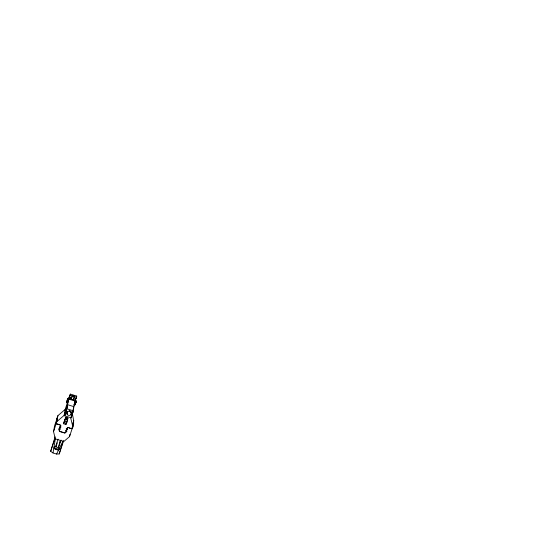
<?xml version="1.0" encoding="UTF-8"?>
<svg xmlns="http://www.w3.org/2000/svg" width="538" height="538" viewBox="0 0 538 538"><rect width="100%" height="100%" fill="white"/><g stroke="black" fill="none" stroke-linecap="round" stroke-linejoin="round"><path stroke-width="0.81" d="M75.152 400.487L75.912 398.154C74.083 404.684 73.397 411.422 71.124 417.811L64.728 415.84L65.004 412.969L64.143 415.349L56.806 421.664L56.187 423.561L60.256 424.926L60.834 427.306L59.651 427.132L60.182 429.311L58.797 428.773L59.436 431.389L64.883 433.077L66.961 431.294L65.508 430.951L67.284 429.304L66.161 428.954L68.044 427.333C76.315 432.915 73.316 416.869 72.166 413.682M65.69 410.017L65.024 414.845L65.69 410.017L65.407 410.891L65.347 410.259M65.024 414.845L65.327 411.684M65.528 409.66L65.643 409.331L65.293 410.487M67.842 417.797L66.51 423.345L64.372 422.653L64.91 419.633M65.636 409.62L65.347 410.36M65.676 412.034L66.403 407.831L65.737 412.653L66.019 411.778M65.737 412.653L65.892 411.079M66.389 409.848L67.115 405.645L66.45 410.467L66.732 409.593M66.524 409.68L67.115 405.645M64.728 415.84C67.001 409.445 67.687 402.706 69.516 396.183L65.206 409.391L64.143 415.349M66.497 423.352L66.773 421.799M71.124 417.811L71.332 415.659M71.574 415.235L71.419 416.815L72.005 414.099M72.569 412.175L72.132 414.63M72.502 414.139L72.717 411.913M73.074 410.077L72.845 412.444L73.518 407.622M73.282 409.99L73.215 411.953M63.585 440.844L59.2 453.951L56.544 454.052L53.013 452.962L55.427 438.335M72.569 425.585L72.079 428.799L69.537 436.6L63.827 441.51L55.3 438.88L53.544 431.664L54.607 425.706L57.29 417.838M53.013 452.962L50.673 451.315L55.118 436.822M53.544 431.664L56.087 423.863L57.149 417.905M56.087 423.863L57.869 415.699L65.206 409.391M57.055 419.223L57.25 417.602M56.806 421.664L57.869 415.699M59.92 429.116L59.449 426.769L60.572 427.118L60.895 425.457M66.853 401.489L66.907 401.193A1.116 1.049 10.1 0 0 66.974 402.027M67.506 399.492L67.559 399.196A1.116 1.049 10.1 0 1 68.951 398.503L69.005 398.207A1.116 1.049 10.1 0 0 67.613 398.873L66.947 400.924A1.116 1.049 10.1 0 0 67.028 401.731M63.632 423.769L65.676 417.495L68.023 418.221L65.972 424.495L63.632 423.769L64.002 421.671M67.559 399.176L66.779 401.859A1.116 1.049 10.1 0 0 67.519 403.184L68.568 399.552M68.521 399.801L68.642 399.452M67.519 403.184L68.898 398.84A1.116 1.049 10.1 0 0 67.499 399.512M59.2 453.951L62.899 441.792M70.915 398.221L69.637 396.728L70.33 394.112L76.726 396.089L76.04 398.705L74.109 399.209M69.637 396.728L70.33 394.112M65.972 424.495L66.221 423.09M75.239 401.113L75.401 400.178A1.116 1.049 10.1 0 1 76.14 401.509L75.307 404.489A1.116 1.049 10.1 0 1 73.914 405.161L75.239 401.113A1.116 1.049 10.1 0 1 75.979 402.444M76.04 398.705L76.726 396.089M69.537 436.6L69.933 434.368M75.307 404.489L75.475 403.561A1.116 1.049 10.1 0 1 75.172 404.018M72.879 424.334L73.101 422.606M72.179 428.504L73.242 422.538M65.71 417.138L64.399 422.639M65.878 418.651L66.268 418.174L67.109 418.766M66.907 419.438C67.371 418.497 65.28 418.941 66.04 418.288M65.461 409.869L65.596 409.485M59.052 428.961L59.53 431.308L64.856 432.955L66.631 431.301M66.403 407.831L66.12 408.705L66.04 408.322M60.572 427.118L60.162 425.007L56.228 423.796M70.33 399.122L70.848 397.535M70.7 399.62L71.198 398.093M70.787 399.734L71.292 398.181M55.696 446.332L58.043 439.142M71.285 398.887L72.26 395.887L71.218 399.263L73.35 399.916L74.392 396.546L73.417 399.546M56.429 445.336L57.304 442.841M59.436 443.5L60.189 441.187M58.42 446.789L60.169 441.442M58.682 447.26L61.029 440.064M65.831 430.945L67.613 429.29L66.483 428.947L68.077 427.454L72.079 428.799M76.14 401.509L75.421 403.856A1.116 1.049 10.1 0 1 75.118 404.314M73.444 421.906L73.861 420.642M50.673 451.315L55.058 438.214M56.544 454.052L63.242 440.75M67.015 419.075L67.169 418.645M64.963 414.22L65.306 413.971M67.001 419.109L66.403 419.109M66.147 418.261L67.055 418.604M68.662 398.47L68.608 398.766M70.128 395.228L76.524 397.205M70.175 398.133L71.527 398.544M70.639 398.725L71.103 399.263L74.049 399.781M68.985 399.162L75.381 401.133M67.411 404.65L73.814 406.627M67.008 408.84L73.403 410.817M65.542 417.865L67.674 418.524M64.775 421.415L66.907 422.074M66.934 417.495L66.389 417.246M75.562 400.918L75.347 400.817A1.116 1.049 10.1 0 1 76.033 402.142M70.545 417.32L72.798 426.6M71.702 415.941L71.789 416.325M66.752 406.136L66.833 406.52M69.2 410.891A2.233 2.105 10.1 0 1 70.646 414.563M67.492 414.395A2.233 2.105 10.1 0 1 66.954 413.419M66.894 412.875A2.233 2.105 10.1 0 1 67.237 411.839M67.573 402.888A1.116 1.049 10.1 0 1 67.311 402.767M66.914 402.363A1.116 1.049 10.1 0 1 66.833 401.556M75.36 404.193A1.116 1.049 10.1 0 1 75.058 404.65M74.822 404.805A1.116 1.049 10.1 0 1 73.968 404.865M75.354 400.48A1.116 1.049 10.1 0 1 76.093 401.805M67.687 402.256A1.116 1.049 10.1 0 1 67.418 402.135M67.452 399.808A1.116 1.049 10.1 0 1 68.844 399.135M67.553 413.715A1.789 1.681 10.1 0 1 67.391 413.298M67.351 412.861A1.789 1.681 10.1 0 1 67.425 412.431M70.707 412.195A1.789 1.681 10.1 0 1 70.868 412.612M71.413 412.505A2.347 2.206 10.1 0 1 70.727 414.603M67.418 414.428A2.347 2.206 10.1 0 1 66.847 413.406M66.793 412.828A2.347 2.206 10.1 0 1 67.149 411.745M69.214 410.75A2.347 2.206 10.1 0 1 70.37 411.106M70.841 411.483A2.347 2.206 10.1 0 1 71.198 411.96M67.458 412.868A1.675 1.574 10.1 0 1 67.532 412.458M58.413 446.466A1.116 0.377 18.1 0 1 58.38 446.661M56.201 446.21A1.17 0.397 18.1 0 1 56.241 446.009M58.4 446.681A1.17 0.397 18.1 0 1 58.366 446.883M58.312 446.755A1.567 0.525 18.1 0 1 58.178 447.488A1.567 0.525 18.1 0 1 56.066 446.836A1.567 0.525 18.1 0 1 56.201 446.103M58.279 447.414A2.683 0.901 18.1 0 1 58.723 448.974A2.683 0.901 18.1 0 1 54.802 447.764A2.683 0.901 18.1 0 1 55.723 446.627M58.898 448.833A2.683 0.901 18.1 0 1 56.443 449.492A2.683 0.901 18.1 0 1 54.466 447.461M58.884 449.519A2.455 0.827 18.1 0 1 55.791 449.398A2.455 0.827 18.1 0 1 54.58 447.757M72.569 395.309C73.773 397.098 75.192 395.047 72.569 395.309M67.432 414.731A2.233 2.105 10.1 0 0 71.198 413.984A2.233 2.105 10.1 0 0 68.561 411.267A2.233 2.105 10.1 0 0 67.432 414.731"/></g></svg>
